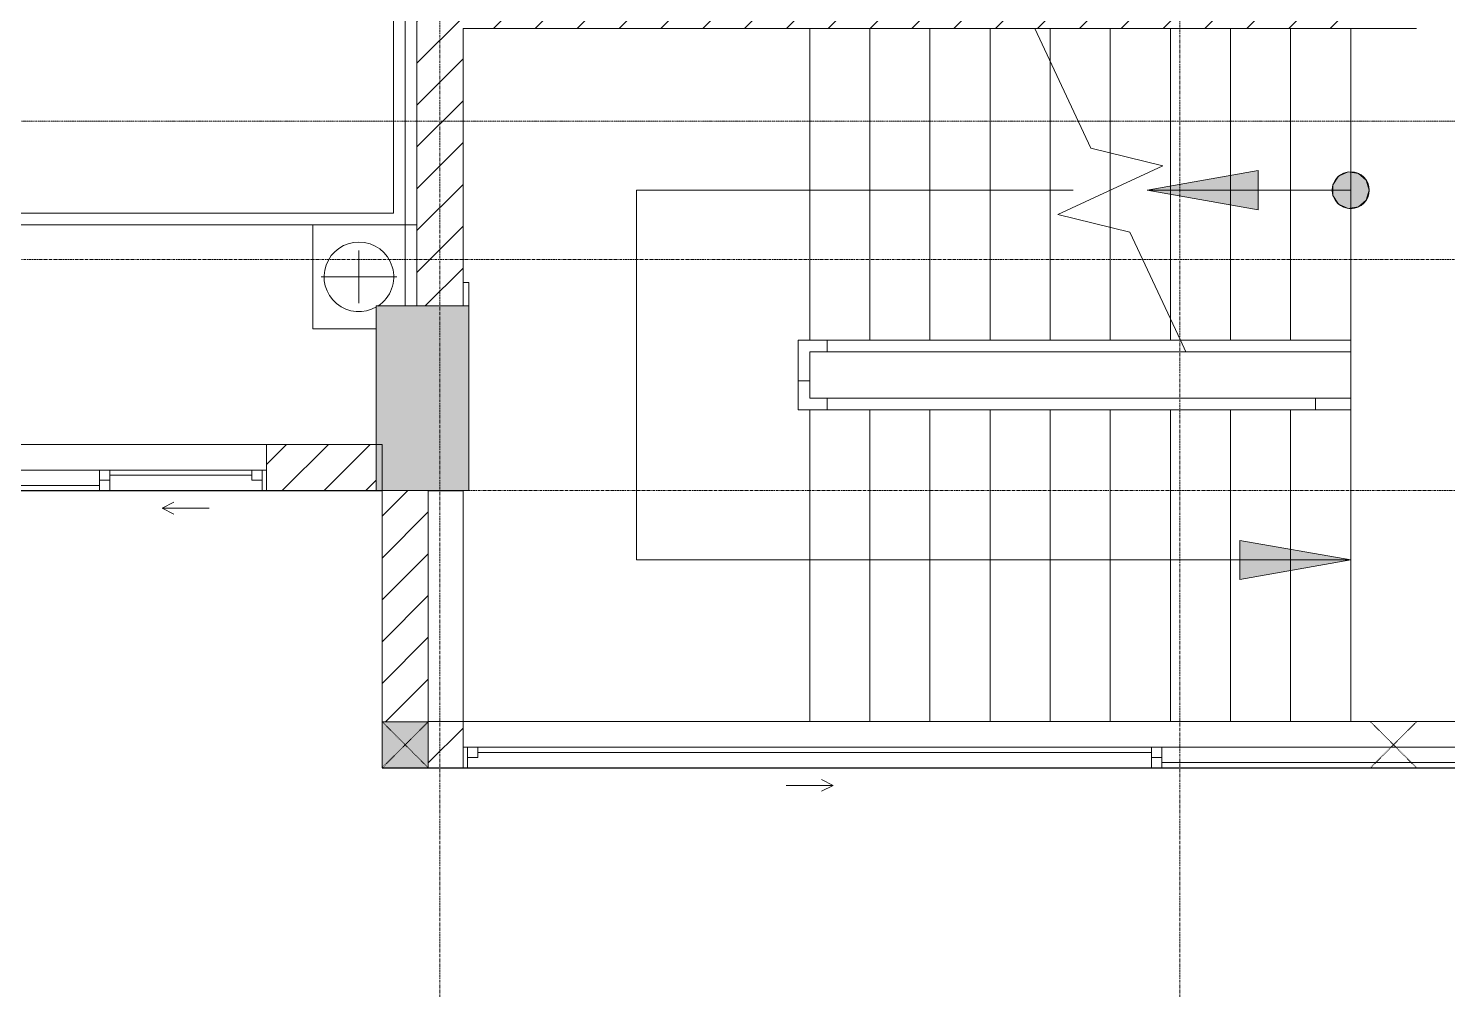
# Model space of a CAD drawing. Header units: millimetres. Extents: x 1591 to 239243, y -15958 to 82755.
# Drawn here: x 177571 to 183710, y 22377 to 26537 of the extents above; entities that cross this region are included whole.
import ezdxf

# ---------------------------------------------------------------- set-up
doc = ezdxf.new("R2010")
doc.units = ezdxf.units.MM
for name, pattern in [('Dash Dot 3_16_', [7.9375, 4.7625, -1.5875, 0, -1.5875]), ('Dash_2_', [6, 3, -3]), ('Grid Line', [22.225, 12.7, -3.175, 3.175, -3.175])]:
    doc.linetypes.add(name, pattern=pattern)
for name, color, linetype, lineweight in [('0-1', 250, 'Continuous', 5), ('A-FLOR-1', 7, 'Continuous', 9), ('A-FLOR-HRAL', 11, 'Continuous', 9), ('A-GLAZ', 151, 'Continuous', 9), ('A-WALL-3', 113, 'Continuous', 18), ('A-WALL-PATT-2', 111, 'Continuous', 9), ('G-ANNO-SYMB-1', 111, 'Dash Dot 3_16_', 18), ('I-FURN-1', 254, 'Continuous', 9), ('S-COLS', 52, 'Continuous', 9), ('S-COLS-1', 52, 'Continuous', 5), ('S-COLS-2', 250, 'Continuous', 18), ('S-COLS-3', 7, 'Continuous', 9), ('S-COLS-6', 52, 'Continuous', 18), ('S-COLS-HDLN', 52, 'Dash_2_', 9), ('S-GRID-1', 1, 'Grid Line', 9), ('S-STRS', 31, 'Continuous', 9), ('S-STRS-ANNO', 31, 'Continuous', 9), ('S-STRS-MBND', 31, 'Continuous', 9)]:
    doc.layers.add(name, color=color, linetype=linetype, lineweight=lineweight)
pattern_1 = [(45, (101998.83, 0), (-90.50967, 90.50967), [])]

# ---------------------------------------------------------------- blocks, each defined once
blk = doc.blocks.new('NCV_TKTC_KET CAU_rvt-1-TKCS_MB TẦNG 5')
at = {"layer": 'S-COLS-1'}
blk.add_hatch(color=256, dxfattribs=at).paths.add_polyline_path([(77077.6, 24536.9), (77477.6, 24536.9), (77477.6, 25336.9), (77077.6, 25336.9), (77077.6, 24676.8)])
at = {"layer": 'A-FLOR-1'}
for p, q in [((81292.6, 25136.9), (81292.6, 24936.5)), ((81292.6, 24886.5), (81292.6, 23537.4)), ((74627.6, 24535.3), (77102.6, 24535.3)), ((77302.6, 24535.3), (77452.6, 24535.3)), ((77452.6, 23537.4), (77452.6, 24536.9)), ((77102.6, 23335.3), (83727.6, 23335.3))]:
    blk.add_line(p, q, dxfattribs=at)
at = {"layer": 'S-COLS-2'}
for p, q in [((77477.6, 25336.9), (77077.6, 25336.9)), ((77077.6, 25336.9), (77077.6, 24536.9)), ((77477.6, 24536.9), (77477.6, 25336.9)), ((77077.6, 24536.9), (77477.6, 24536.9))]:
    blk.add_line(p, q, dxfattribs=at)
at = {"layer": 'S-COLS-3'}
for p, q in [((77452.6, 25436.9), (77477.6, 25436.9)), ((77477.6, 25436.9), (77477.6, 25336.9))]:
    blk.add_line(p, q, dxfattribs=at)
blk = doc.blocks.new('GIUONG NGU-2TAB-1600x2000 - GIUONG NGU-2TAB-1600x2000-V52-TKCS_MB TẦNG 5')
at = {"layer": 'I-FURN-1'}
for p, q in [((569.6, 2050), (1997.1, 2050)), ((1997.1, 2050), (569.6, 2050)), ((1997.1, 2000), (569.6, 2000)), ((458.5, 50), (458.5, 1938.9)), ((458.5, 1938.9), (458.5, 50)), ((508.5, 1938.9), (508.5, 100)), ((2058.2, 100), (2058.2, 1938.9)), ((2108.2, 1938.9), (2108.2, 50)), ((2108.2, 50), (2108.2, 1938.9)), ((8.5, 175), (8.5, 450.3)), ((8.5, 450.3), (458.5, 450.3)), ((8.5, 450.3), (458.5, 450.3)), ((8.5, 175), (8.5, 450.3)), ((458.5, 450.3), (458.5, 50)), ((458.5, 450.3), (458.5, 50)), ((2108.2, 50), (2108.2, 450.3)), ((2108.2, 450.3), (2558.2, 450.3)), ((2108.2, 450.3), (2108.2, 50)), ((2558.2, 450.3), (2108.2, 450.3)), ((2558.2, 450.3), (2558.2, 50)), ((2558.2, 50), (2558.2, 450.3)), ((233.5, 86.8), (233.5, 413.5)), ((2333.2, 86.8), (2333.2, 413.5)), ((120.2, 250.2), (346.8, 250.2)), ((2446.5, 250.2), (2219.8, 250.2)), ((508.5, 100), (2058.2, 100)), ((458.5, 50), (108.5, 50)), ((108.5, 50), (458.5, 50)), ((458.5, 50), (108.5, 50)), ((2108.2, 50), (458.5, 50)), ((458.5, 50), (458.5, 0)), ((458.5, 0), (458.5, 50)), ((458.5, 50), (2108.2, 50)), ((458.5, 50), (2108.2, 50)), ((2558.2, 50), (2108.2, 50)), ((2108.2, 50), (2558.2, 50)), ((2108.2, 0), (2108.2, 50)), ((2108.2, 50), (2108.2, 0)), ((2108.2, 50), (2558.2, 50)), ((2558.2, 50), (2558.2, 0))]:
    blk.add_line(p, q, dxfattribs=at)
blk.add_circle((2333.2, 250.2), 150.7, dxfattribs=at)
for centre, radius, start, end in [((569.6, 1938.9), 111.1, 90, 180), ((569.6, 1938.9), 111.1, 90, 180), ((1997.1, 1938.9), 111.1, 0, 90), ((1997.1, 1938.9), 111.1, 360, 90), ((569.6, 1938.9), 61.1, 90, 180), ((1997.1, 1938.9), 61.1, 360, 90), ((233.5, 250.2), 150.7, 0, 210.3773), ((233.5, 250.2), 150.7, 213.09748, 0)]:
    blk.add_arc(centre, radius, start, end, dxfattribs=at)
blk = doc.blocks.new('NCV_TKTC_TANG 5_rvt-1-TKCS_MB TẦNG 5')
at = {"layer": 'I-FURN-1', "rotation": 89.99999999999885}
blk.add_blockref('GIUONG NGU-2TAB-1600x2000 - GIUONG NGU-2TAB-1600x2000-V52-TKCS_MB TẦNG 5', (77252.6, 25228.4), dxfattribs=at)
blk = doc.blocks.new('Top Rail Type - Top Rail_Internal_-954446-TKCS_MB TẦNG 5')
at = {"layer": 'A-FLOR-HRAL'}
for p, q in [((78902.2, 25187.3), (79027.2, 25187.3)), ((78902.2, 25062.3), (78902.2, 25187.3)), ((79027.2, 25187.3), (80555.5, 25187.3)), ((79027.2, 25187.3), (79027.2, 25137.3)), ((79027.2, 25137.3), (78952.2, 25137.3)), ((78952.2, 25137.3), (78952.2, 25062.3)), ((80578.8, 25137.3), (79027.2, 25137.3)), ((78902.2, 25011.5), (78902.2, 25062.3)), ((78952.2, 25062.3), (78952.2, 25011.5)), ((78902.2, 25011.5), (78952.2, 25011.5)), ((78902.2, 24886.5), (78902.2, 25011.5)), ((78952.2, 25011.5), (78952.2, 24936.5)), ((78952.2, 24936.5), (79027.2, 24936.5)), ((79027.2, 24886.5), (79027.2, 24936.5)), ((79027.2, 24936.5), (81139.6, 24936.5)), ((81139.6, 24936.5), (81139.6, 24886.5)), ((79027.2, 24886.5), (78902.2, 24886.5)), ((81139.6, 24886.5), (79027.2, 24886.5))]:
    blk.add_line(p, q, dxfattribs=at)
blk = doc.blocks.new('Top Rail Type - Top Rail_Internal_-V11-TKCS_MB TẦNG 5')
at = {"layer": 'A-FLOR-HRAL'}
for p, q in [((78902.2, 25187.3), (78902.2, 25011.5)), ((79027.2, 25187.3), (78902.2, 25187.3)), ((80555.5, 25187.3), (79027.2, 25187.3)), ((78952.2, 25137.3), (78952.2, 25011.5)), ((79027.2, 25137.3), (78952.2, 25137.3)), ((80578.8, 25137.3), (79027.2, 25137.3)), ((78902.2, 25011.5), (78902.2, 24886.5)), ((78952.2, 25011.5), (78952.2, 24936.5)), ((78952.2, 24936.5), (79027.2, 24936.5)), ((79027.2, 24936.5), (81292.6, 24936.5)), ((81292.6, 24936.5), (81292.6, 24886.5)), ((78902.2, 24886.5), (79027.2, 24886.5)), ((79027.2, 24886.5), (81292.6, 24886.5))]:
    blk.add_line(p, q, dxfattribs=at)
blk = doc.blocks.new('Top Rail Type - Top Rail_Internal_-V12-TKCS_MB TẦNG 5')
at = {"layer": 'A-FLOR-HRAL'}
for p, q in [((80555.5, 25187.3), (80578.8, 25137.3)), ((81292.6, 25187.3), (80555.5, 25187.3)), ((81292.6, 25137.3), (81292.6, 25187.3)), ((81292.6, 25137.3), (80578.8, 25137.3))]:
    blk.add_line(p, q, dxfattribs=at)
blk = doc.blocks.new('G1_SOF - BO TRU - 200x200-3055083-TKCS_MB TẦNG 5')
at = {"layer": 'S-COLS'}
blk.add_hatch(color=256, dxfattribs=at).paths.add_polyline_path([(100, -100), (100, 100), (-100, 100), (-100, -100), (8.4, -100)])
at = {"layer": 'S-COLS-6'}
for p, q in [((100, 100), (-100, 100)), ((-100, 100), (-100, -100)), ((100, -100), (100, 100)), ((-100, -100), (100, -100))]:
    blk.add_line(p, q, dxfattribs=at)
at = {"layer": 'S-COLS-HDLN'}
for p, q in [((100, 100), (-100, -100)), ((-100, 100), (100, -100))]:
    blk.add_line(p, q, dxfattribs=at)
blk = doc.blocks.new('G1_SOF - BO TRU - 200x200-V19-TKCS_MB TẦNG 5')
at = {"layer": 'S-COLS-6'}
blk.add_line((-100, -100), (100, -100), dxfattribs=at)
at = {"layer": 'S-COLS-HDLN'}
for p, q in [((100, 100), (-100, -100)), ((-100, 100), (100, -100))]:
    blk.add_line(p, q, dxfattribs=at)
blk = doc.blocks.new('1_FAMILY RVT - W01-WxH 1400x6000-587637-TKCS_MB TẦNG 5')
at = {"layer": 'A-GLAZ'}
for p, q in [((1398.4, 172.39), (1449.2, 197.79)), ((1398.4, 172.39), (1449.2, 146.99)), ((1398.4, 172.39), (1601.6, 172.39)), ((-3000, 96.19), (-3000, -103.81)), ((3000, 96.19), (-3000, 96.19)), ((-3000, 96.19), (-2936.5, 96.19)), ((-2980.95, 96.19), (-2980.95, 7.29)), ((-2936.5, 96.19), (-22.225, 96.19)), ((-2936.5, 96.19), (-2936.5, 51.74)), ((-2936.5, 73.965), (-22.225, 73.965)), ((-22.225, 7.29), (-22.225, 96.19)), ((-22.225, 96.19), (22.225, 96.19)), ((22.225, 96.19), (2980.95, 96.19)), ((22.225, 96.19), (22.225, 7.29)), ((2980.95, 96.19), (3000, 96.19)), ((2980.95, 96.19), (2980.95, 7.29)), ((3000, -103.81), (3000, 96.19)), ((-3000, 7.29), (-2980.95, 7.29)), ((-2936.5, 51.74), (-2980.95, 51.74)), ((-2980.95, 7.29), (-22.225, 7.29)), ((22.225, 51.74), (-22.225, 51.74)), ((-22.225, 7.29), (22.225, 7.29)), ((22.225, 29.515), (2936.5, 29.515)), ((22.225, 7.29), (2936.5, 7.29)), ((2936.5, 51.74), (2936.5, 7.29)), ((2980.95, 51.74), (2936.5, 51.74)), ((2936.5, 7.29), (3000, 7.29)), ((-3000, -103.81), (3000, -103.81))]:
    blk.add_line(p, q, dxfattribs=at)
blk = doc.blocks.new('1_FAMILY RVT - W01-WxH 1400x1400xmm-411185-TKCS_MB TẦNG 5')
at = {"layer": 'A-GLAZ'}
for p, q in [((-700, 103.81), (700, 103.81)), ((-700, -96.19), (-700, 103.81)), ((700, 103.81), (700, -96.19)), ((-700, -7.29), (-680.95, -7.29)), ((-680.95, -7.29), (-22.225, -7.29)), ((-680.95, -96.19), (-680.95, -7.29)), ((-636.5, -51.74), (-680.95, -51.74)), ((-636.5, -96.19), (-636.5, -51.74)), ((-22.225, -7.29), (22.225, -7.29)), ((-22.225, -7.29), (-22.225, -96.19)), ((22.225, -51.74), (-22.225, -51.74)), ((22.225, -7.29), (636.5, -7.29)), ((22.225, -96.19), (22.225, -7.29)), ((22.225, -29.515), (636.5, -29.515)), ((636.5, -7.29), (700, -7.29)), ((636.5, -51.74), (636.5, -7.29)), ((680.95, -51.74), (636.5, -51.74)), ((680.95, -96.19), (680.95, -7.29)), ((700, -96.19), (-700, -96.19)), ((-700, -96.19), (-636.5, -96.19)), ((-636.5, -73.965), (-22.225, -73.965)), ((-636.5, -96.19), (-22.225, -96.19)), ((-22.225, -96.19), (22.225, -96.19)), ((22.225, -96.19), (680.95, -96.19)), ((680.95, -96.19), (700, -96.19)), ((248.4, -172.39), (299.2, -146.99)), ((248.4, -172.39), (299.2, -197.79)), ((248.4, -172.39), (451.6, -172.39))]:
    blk.add_line(p, q, dxfattribs=at)

msp = doc.modelspace()

# ---------------------------------------------------------------- hatches: boundary and pattern name
at = {"layer": 'A-WALL-PATT-2'}
h = msp.add_hatch(dxfattribs=at)
h.set_pattern_fill('FP_1', color=256, style=0, pattern_type=2)
h.set_pattern_definition(pattern_1)
h.paths.add_polyline_path([(179251.4, 25336.9), (179451.4, 25336.9), (179451.4, 28386.9), (179251.4, 28386.9), (179251.4, 25734)])
h = msp.add_hatch(dxfattribs=at)
h.set_pattern_fill('FP_1', color=256, style=0, pattern_type=2)
h.set_pattern_definition(pattern_1)
h.paths.add_polyline_path([(182294.6, 26536.9), (183376.4, 26537.4), (183376.4, 26736.9), (179451.4, 26736.9), (179451.4, 26536.9), (181991.4, 26536.9)])
h = msp.add_hatch(dxfattribs=at)
h.set_pattern_fill('FP_1', color=256, style=0, pattern_type=2)
h.set_pattern_definition(pattern_1)
h.paths.add_polyline_path([(177201.4, 24536.9), (177201.4, 24736.9), (176626.4, 24736.9), (176626.4, 24536.9), (176652.5, 24536.9)])
h.paths.add_polyline_path([(178601.4, 24536.9), (179076.4, 24536.9), (179076.4, 24736.9), (178601.4, 24736.9)])
h = msp.add_hatch(dxfattribs=at)
h.set_pattern_fill('FP_1', color=256, style=0, pattern_type=2)
h.set_pattern_definition(pattern_1)
h.paths.add_polyline_path([(179301.4, 23537.4), (179301.4, 24536.9), (179101.4, 24535.3), (179101.4, 23537.4)])
h = msp.add_hatch(dxfattribs=at)
h.set_pattern_fill('FP_1', color=256, style=0, pattern_type=2)
h.set_pattern_definition(pattern_1)
h.paths.add_polyline_path([(179451.4, 23337.4), (179451.4, 23537.4), (179301.4, 23536.9), (179301.4, 23337.4), (179451.4, 23337.4)])
h.paths.add_polyline_path([(185451.4, 23337.4), (185526.4, 23337.4), (185526.4, 23537.4), (185451.4, 23537.4), (185451.4, 23358.1)])
at = {"layer": 'S-STRS-ANNO'}
for points in [[(182891.4, 25752.3), (182891.4, 25921.6), (182411.4, 25836.9)], [(183280, 25757.8), (183324.6, 25764.2), (183358.7, 25793.7), (183371.4, 25836.9), (183358.7, 25880.2), (183324.6, 25909.7), (183280, 25916.1), (183239, 25897.4), (183214.6, 25859.5), (183214.6, 25814.4), (183239, 25776.5)], [(182811.4, 24152.3), (183291.4, 24236.9), (182811.4, 24321.6)]]:
    msp.add_hatch(color=256, dxfattribs=at).paths.add_polyline_path(points)
h = msp.add_hatch(color=256, dxfattribs=at)
edge = h.paths.add_edge_path()
edge.add_arc((183291.4, 25836.9), 80, 0, 360)

# ---------------------------------------------------------------- linework, layer by layer
at = {"layer": 'A-WALL-3'}
for p, q in [((179251.4, 28386.9), (179251.4, 25336.9)), ((179451.4, 25336.9), (179451.4, 26536.9)), ((179451.4, 26536.9), (181925, 26536.9)), ((181991.4, 26536.9), (183576.4, 26536.9)), ((179251.4, 25336.9), (179451.4, 25336.9)), ((179101.4, 24736.9), (178601.4, 24736.9)), ((179101.4, 24736.9), (179101.4, 23537.4)), ((178601.4, 24536.9), (179301.4, 24536.9)), ((179301.4, 23537.4), (179301.4, 24536.9)), ((179451.4, 23537.4), (179301.4, 23537.4)), ((179301.4, 23337.4), (179451.4, 23337.4))]:
    msp.add_line(p, q, dxfattribs=at)
at = {"layer": 'G-ANNO-SYMB-1'}
msp.add_line((130746.6, 26135.3), (236925.7, 26135.3), dxfattribs=at)
at = {"layer": 'S-GRID-1'}
for p, q in [((179351.4, 19118.3), (179351.4, 76659.6)), ((182551.4, 19118.3), (182551.4, 76659.6)), ((227946.4, 25536.9), (138442.9, 25536.9)), ((229978.4, 24536.9), (136410.9, 24536.9))]:
    msp.add_line(p, q, dxfattribs=at)
at = {"layer": 'S-STRS'}
for p, q in [((180951.4, 25187.3), (180951.4, 26536.9)), ((181211.4, 25187.3), (181211.4, 26536.9)), ((181471.4, 25187.3), (181471.4, 26536.9)), ((181731.4, 25187.3), (181731.4, 26536.9)), ((181991.4, 26536.9), (181925, 26536.9)), ((181991.4, 26394.5), (181991.4, 26536.9)), ((182251.4, 25997.7), (182251.4, 26536.9)), ((182511.4, 25279.4), (182511.4, 26536.9)), ((182771.4, 25187.3), (182771.4, 26536.9)), ((183031.4, 25187.3), (183031.4, 26536.9)), ((183291.4, 25187.3), (183291.4, 26536.9)), ((181991.4, 25187.3), (181991.4, 26394.5)), ((182251.4, 25836.9), (182251.4, 25997.7)), ((182251.4, 25676.2), (182251.4, 25836.9)), ((182251.4, 25187.3), (182251.4, 25676.2)), ((182511.4, 25187.3), (182511.4, 25279.4)), ((180951.4, 24936.9), (180951.4, 25136.9)), ((181211.4, 25136.9), (180951.4, 25136.9)), ((181471.4, 25136.9), (181211.4, 25136.9)), ((181731.4, 25136.9), (181471.4, 25136.9)), ((181991.4, 25136.9), (181731.4, 25136.9)), ((182251.4, 25136.9), (181991.4, 25136.9)), ((182511.4, 25136.9), (182251.4, 25136.9)), ((182577.8, 25136.9), (182511.4, 25136.9)), ((182771.4, 25136.9), (182577.8, 25136.9)), ((183031.4, 25136.9), (182771.4, 25136.9)), ((183291.4, 25136.9), (183031.4, 25136.9)), ((180951.4, 24936.9), (181211.4, 24936.9)), ((181211.4, 24936.9), (181471.4, 24936.9)), ((181471.4, 24936.9), (181731.4, 24936.9)), ((181731.4, 24936.9), (181991.4, 24936.9)), ((181991.4, 24936.9), (182251.4, 24936.9)), ((182251.4, 24936.9), (182511.4, 24936.9)), ((182511.4, 24936.9), (182771.4, 24936.9)), ((182771.4, 24936.9), (183031.4, 24936.9)), ((183031.4, 24936.9), (183291.4, 24936.9)), ((180951.4, 24886.5), (180951.4, 23537.4)), ((181211.4, 24886.5), (181211.4, 23537.4)), ((181471.4, 24886.5), (181471.4, 23537.4)), ((181731.4, 24886.5), (181731.4, 23537.4)), ((181991.4, 24886.5), (181991.4, 23537.4)), ((182251.4, 24886.5), (182251.4, 23537.4)), ((182511.4, 24886.5), (182511.4, 23537.4)), ((182771.4, 24886.5), (182771.4, 23537.4)), ((183031.4, 24886.5), (183031.4, 23537.4)), ((183291.4, 24886.5), (183291.4, 23537.4))]:
    msp.add_line(p, q, dxfattribs=at)
at = {"layer": 'S-STRS-ANNO'}
for p, q in [((182891.4, 25921.6), (182411.4, 25836.9)), ((182891.4, 25752.3), (182891.4, 25921.6)), ((183280, 25916.1), (183239, 25897.4)), ((183324.6, 25909.7), (183280, 25916.1)), ((183358.7, 25880.2), (183324.6, 25909.7)), ((183239, 25897.4), (183214.6, 25859.5)), ((183214.6, 25859.5), (183214.6, 25814.4)), ((183371.4, 25836.9), (183358.7, 25880.2)), ((180201.4, 25836.9), (180201.4, 24236.9)), ((180951.4, 25836.9), (180201.4, 25836.9)), ((181211.4, 25836.9), (180951.4, 25836.9)), ((181471.4, 25836.9), (181211.4, 25836.9)), ((181731.4, 25836.9), (181471.4, 25836.9)), ((181991.4, 25836.9), (181731.4, 25836.9)), ((182091.4, 25836.9), (181991.4, 25836.9)), ((182511.4, 25836.9), (182411.4, 25836.9)), ((182411.4, 25836.9), (182891.4, 25752.3)), ((182771.4, 25836.9), (182511.4, 25836.9)), ((183031.4, 25836.9), (182771.4, 25836.9)), ((183291.4, 25836.9), (183031.4, 25836.9)), ((183214.6, 25814.4), (183239, 25776.5)), ((183324.6, 25764.2), (183358.7, 25793.7)), ((183358.7, 25793.7), (183371.4, 25836.9)), ((183239, 25776.5), (183280, 25757.8)), ((183280, 25757.8), (183324.6, 25764.2)), ((183291.4, 24236.9), (182811.4, 24321.6)), ((182811.4, 24321.6), (182811.4, 24152.3)), ((180201.4, 24236.9), (180951.4, 24236.9)), ((180951.4, 24236.9), (181211.4, 24236.9)), ((181211.4, 24236.9), (181471.4, 24236.9)), ((181471.4, 24236.9), (181731.4, 24236.9)), ((181731.4, 24236.9), (181991.4, 24236.9)), ((181991.4, 24236.9), (182251.4, 24236.9)), ((182251.4, 24236.9), (182511.4, 24236.9)), ((182511.4, 24236.9), (182771.4, 24236.9)), ((182771.4, 24236.9), (183031.4, 24236.9)), ((182811.4, 24152.3), (183291.4, 24236.9)), ((183031.4, 24236.9), (183291.4, 24236.9))]:
    msp.add_line(p, q, dxfattribs=at)
msp.add_circle((183291.4, 25836.9), 80, dxfattribs=at)
at = {"layer": 'S-STRS-MBND'}
for p, q in [((181925, 26536.9), (182166.9, 26018.2)), ((182166.9, 26018.2), (182478, 25942.6)), ((182478, 25942.6), (182024.8, 25731.3)), ((182024.8, 25731.3), (182335.9, 25655.7)), ((182335.9, 25655.7), (182554.3, 25187.3))]:
    msp.add_line(p, q, dxfattribs=at)

# ---------------------------------------------------------------- block references
at = {"layer": '0-1'}
for name in ['NCV_TKTC_KET CAU_rvt-1-TKCS_MB TẦNG 5', 'NCV_TKTC_TANG 5_rvt-1-TKCS_MB TẦNG 5']:
    msp.add_blockref(name, (101998.8, 0), dxfattribs=at)
at = {"layer": 'A-FLOR-HRAL'}
for name in ['Top Rail Type - Top Rail_Internal_-954446-TKCS_MB TẦNG 5', 'Top Rail Type - Top Rail_Internal_-V11-TKCS_MB TẦNG 5', 'Top Rail Type - Top Rail_Internal_-V12-TKCS_MB TẦNG 5']:
    msp.add_blockref(name, (101998.8, 0), dxfattribs=at)
at = {"layer": 'A-GLAZ'}
msp.add_blockref('1_FAMILY RVT - W01-WxH 1400x1400xmm-411185-TKCS_MB TẦNG 5', (177901.4, 24633.1), dxfattribs=at)
at = {"layer": 'A-GLAZ', "rotation": 180}
msp.add_blockref('1_FAMILY RVT - W01-WxH 1400x6000-587637-TKCS_MB TẦNG 5', (182451.4, 23433.6), dxfattribs=at)
at = {"layer": 'S-COLS'}
for name, p in [('G1_SOF - BO TRU - 200x200-3055083-TKCS_MB TẦNG 5', (179201.4, 23436.9)), ('G1_SOF - BO TRU - 200x200-V19-TKCS_MB TẦNG 5', (183476.4, 23436.9))]:
    msp.add_blockref(name, p, dxfattribs=at)

doc.saveas('drawing.dxf')
